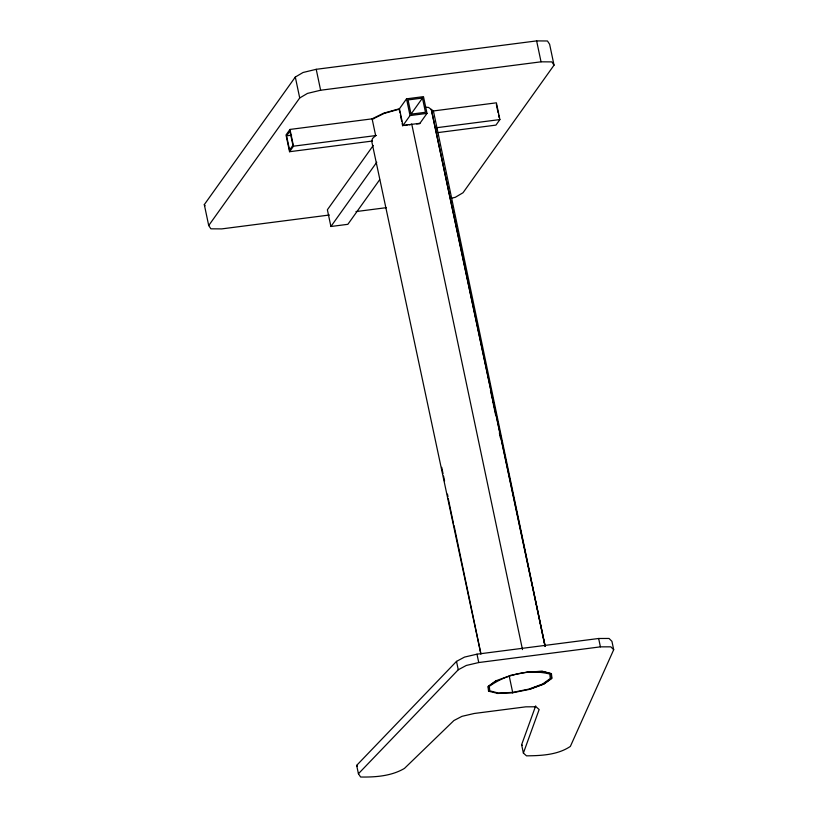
<?xml version="1.0" encoding="UTF-8"?>
<svg xmlns="http://www.w3.org/2000/svg" width="818" height="818" viewBox="0 0 818 818"><rect width="100%" height="100%" fill="white"/><g stroke="black" fill="none" stroke-linecap="round" stroke-linejoin="round"><path stroke-width="1.23" d="M436.372 129.428L436.924 127.68L433.397 110.951L428.509 107.424L424.879 107.158M523.387 753.071L539.144 709.543L536.046 706.783L525.8 706.834L474.225 713.48L461.976 716.333L453.908 720.535L404.46 768.409C391.393 776.139 375.482 777.253 360.605 777.018L358.427 773.736L356.668 765.372L456.505 661.384L464.522 657.089L476.986 654.175L598.643 638.49L609.042 638.459L611.936 641.343L613.694 649.717L570.361 746.415C557.641 754.963 541.383 755.689 526.485 755.842L523.387 753.071L521.628 744.707L535.678 705.883M329.378 215.011L221.709 228.897L210.88 228.815L208.713 225.533L204.306 204.612L295.308 77.045L303.069 72.485L316.218 69.315L536.628 40.9L547.457 40.982L549.624 44.264L554.031 65.174L463.029 192.741L455.268 197.312L451.679 198.171M208.713 225.533L299.715 97.966L307.476 93.405L320.625 90.236L541.035 61.82L551.864 61.892L554.031 65.174M374.174 118.579L289.971 129.438L286.014 134.99L289.541 151.719L372.487 141.023M286.576 135.829L289.94 131.115L292.936 145.338L289.572 150.052L286.576 135.829L291.607 135.174M289.541 151.719L293.498 146.177L376.444 135.481M373.243 145.492L327.384 209.766L330.912 226.494L347.865 224.316L379.664 179.735M416.638 123.907L419.624 123.722L427.006 113.385L423.479 96.647L406.526 98.835L399.123 109.203L399.9 112.761M330.912 226.494L376.771 162.22M427.006 113.385L410.043 115.573L402.65 125.941L402.17 123.518M411.372 113.62L422.466 98.068L425.462 112.291L411.055 114.152L408.059 99.929L422.466 98.068M432.528 111.064L496.383 102.823L499.91 119.561L495.953 125.103L437.098 132.7M358.427 773.736L458.274 669.758L466.291 665.463L478.745 662.539L600.412 646.854L610.801 646.833L613.694 649.717M496.352 680.729L488.377 686.476L488.929 691.128M373.437 118.682L384.235 113.395L398.08 109.479M510.698 675.423L495.974 680.78L488.009 686.527L488.55 691.179L497.845 693.439M529.266 689.38L543.612 684.073L551.588 678.327L551.035 673.674L542.109 671.374L527.211 672.028M510.32 675.474L527.59 671.977L542.487 671.322L551.414 673.633L551.956 678.286L543.99 684.032L529.635 689.339L512.375 692.826M512.671 692.406L528.888 689.104L542.661 684.012L550.31 678.49L549.788 674.032C529.563 668.858 506.086 674.196 489.276 686.363L489.798 690.832L498.366 693.04L512.671 692.406L509.256 676.22M404.879 125.491L407.078 125.072M409.256 124.745L411.434 124.418M419.931 123.293L402.977 125.471L399.45 108.743L383.55 113.221L372.118 118.845L375.646 135.583L372.517 138.508L371.689 141.125L480.841 653.919M436.045 127.792L499.91 119.561M355.983 211.586L386.382 207.66M497.477 693.48L512.753 692.774M521.628 744.707L522.395 745.402M204.306 204.612L205.052 205.758M356.668 765.372L357.21 766.19M545.207 646.22L431.301 109.438L544.962 646.056M536.628 40.9L541.035 61.82M496.352 104.499L498.101 112.792M498.602 115.164L499.103 117.536M598.643 638.49L600.412 646.854M406.526 98.835L410.043 115.573M411.73 124.009L522.487 649.604M400.401 115.154L401.669 121.125M476.986 654.175L478.745 662.539M456.505 661.384L458.274 669.758M316.218 69.315L320.625 90.236M295.308 77.045L299.715 97.966M289.971 129.438L293.498 146.177M436.924 127.68L545.054 646.026M490.473 390.319L492.303 399.061M492.825 401.566L495.698 415.309M499.358 432.814L500.401 437.814M441.71 467.323L443.019 473.571M443.54 476.076L444.583 481.076M447.456 494.133L447.978 496.628M448.254 498.581L453.489 523.602M454 525.34L480.953 653.899"/></g></svg>
